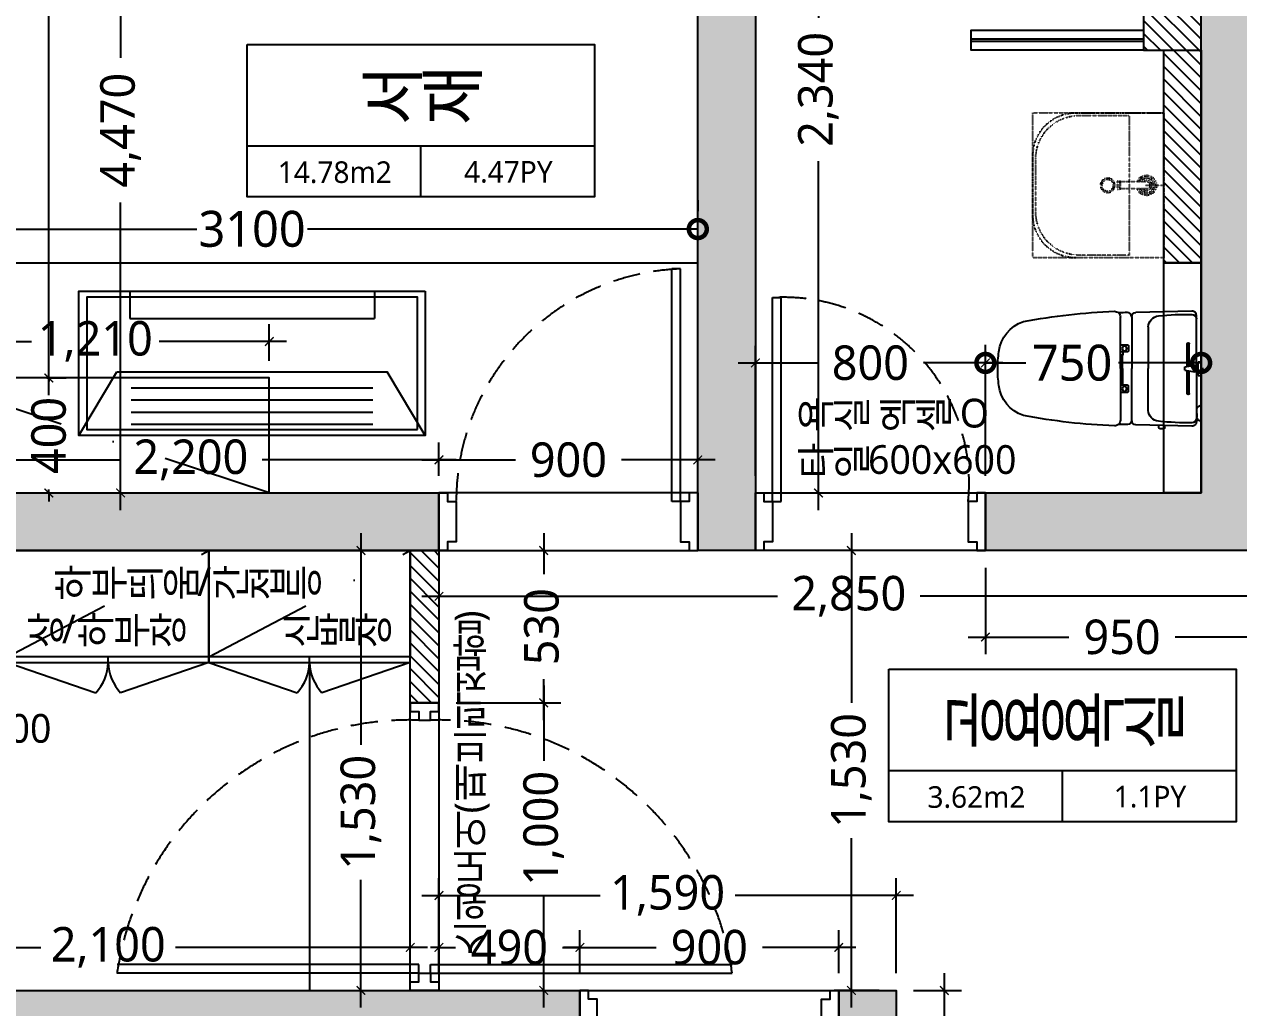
# Model space of a CAD drawing. Header units: millimetres. Extents: x -41292 to 298682, y -22072 to 33155.
# Drawn here: x 281016 to 285239, y 6749 to 10169 of the extents above; entities that cross this region are included whole.
import ezdxf
from ezdxf.enums import TextEntityAlignment as Align

# ---------------------------------------------------------------- set-up
doc = ezdxf.new("R2010")
doc.units = ezdxf.units.MM
for name, pattern in [('CONT', [2, 1, 1]), ('DASHDOT', [25.4, 12.7, -6.35, 0, -6.35]), ('DOT', [0.25, 0, -0.25]), ('HIDDEN', [9.525, 6.35, -3.175])]:
    doc.linetypes.add(name, pattern=pattern)
for name, color, linetype in [('0-ELC TEXT', 7, 'Continuous'), ('03-TEXT', 3, 'Continuous'), ('3.기호.계단선', 30, 'Continuous'), ('CO-BATH', 6, 'Continuous'), ('fin', 5, 'Continuous'), ('P-门', 4, 'Continuous'), ('S-DIM', 7, 'Continuous'), ('TEX', 3, 'Continuous'), ('TOILET-1', 6, 'Continuous'), ('문자선', 3, 'Continuous'), ('벽1', 2, 'Continuous'), ('인테리어_가구_제작', 6, 'Continuous'), ('인테리어_기타', 8, 'Continuous'), ('인테리어_창호', 4, 'Continuous'), ('인테리어_치수_내부', 8, 'Continuous'), ('인테리어_해치_벽체', 8, 'Continuous'), ('창호', 4, 'Continuous'), ('평면_가구', 6, 'Continuous')]:
    doc.layers.add(name, color=color, linetype=linetype)
doc.styles.add('HY 울릉도 L', font='@Microsoft JhengHei UI Light.ttf')
doc.styles.add('넥슨고딕', font='@Microsoft JhengHei Light.ttf')
doc.styles.add('코레일둥고', font='@Microsoft JhengHei Light.ttf')
doc.dimstyles.new('50', dxfattribs={"dimscale": 50, "dimtxt": 2.5, "dimasz": 2.5, "dimexe": 1.25, "dimexo": 2, "dimtad": 0, "dimdec": 0, "dimtxsty": '넥슨고딕', "dimblk": 'DOTSMALL', "dimcen": 2.5, "dimclrd": 1, "dimclre": 1, "dimclrt": 2, "dimadec": 0, "dimazin": 0, "dimtfac": 1, "dimtdec": 0, "dimtix": 1, "dimtmove": 0, "dimatfit": 3, "dimldrblk": 'DOTSMALL', "dimfxl": 1.25, "dimarcsym": 0})
doc.dimstyles.new('60', dxfattribs={"dimscale": 60, "dimtxt": 2, "dimasz": 0.5, "dimexe": 1, "dimexo": 1, "dimgap": 1, "dimtad": 0, "dimdec": 0, "dimrnd": 0.05, "dimdsep": 46, "dimlunit": 6, "dimtxsty": 'HY 울릉도 L', "dimblk": 'ARCHTICK', "dimcen": 2.5, "dimdle": 1, "dimclrd": 1, "dimclre": 1, "dimclrt": 2, "dimadec": 0, "dimazin": 0, "dimtfac": 1, "dimtdec": 0, "dimtix": 1, "dimtmove": 2, "dimatfit": 3, "dimldrblk": 'ARCHTICK', "dimfxl": 1, "dimlwd": -1, "dimlwe": -1, "dimarcsym": 0})

# ---------------------------------------------------------------- blocks, each defined once
blk = doc.blocks.new('wkrdms')
at = {"layer": 'TEX', "color": 240, "true_color": 0xed1f24}
blk.add_lwpolyline([(124696.8, 19078.4), (124696.8, 18618.4), (123546.8, 18618.4), (123546.8, 19078.4)], close=True, dxfattribs=at)
at = {"layer": '인테리어_치수_내부'}
for points in [[(124724.3, 18597.4), (124724.3, 19099.4), (123519.3, 19099.4), (123519.3, 18597.4), (124724.3, 18597.4)], [(123519.3, 19099.4), (123651.8, 18878.4)], [(124724.3, 19099.4), (124591.7, 18878.4)], [(123702, 19060.1), (124541.6, 19060.1)], [(123702, 19017.9), (124541.6, 19017.9)], [(123702, 18975.8), (124541.6, 18975.8)], [(123702, 18933.7), (124541.6, 18933.7)], [(123651.8, 18878.4), (124591.7, 18878.4)], [(123696.6, 18597.4), (123696.6, 18692)], [(123696.6, 18692), (124547, 18692)], [(124547, 18597.4), (124547, 18692)]]:
    blk.add_lwpolyline(points, dxfattribs=at)
blk = doc.blocks.new('gasdgasdgsd')
at = {"layer": 'CO-BATH', "color": 8, "linetype": 'DOT'}
for p, q in [((103359.9, 11032.7), (103054.9, 11032.7)), ((103054.9, 11032.7), (103054.9, 10527.7)), ((103349.9, 11022.7), (103174.9, 11022.7)), ((103174.9, 11022.7), (103174.9, 10537.7)), ((103499.9, 10687.7), (103499.9, 10872.7)), ((103509.9, 10677.7), (103509.9, 10882.7)), ((103054.9, 10780.2), (103119.9, 10780.2)), ((103114.9, 10792.7), (103205.4, 10792.7)), ((103205.4, 10793.7), (103210.4, 10793.7)), ((103205.4, 10766.7), (103205.4, 10793.7)), ((103210.4, 10794.7), (103215.4, 10794.7)), ((103210.4, 10765.7), (103210.4, 10794.7)), ((103215.4, 10765.7), (103215.4, 10794.7)), ((103114.9, 10767.7), (103205.4, 10767.7)), ((103205.4, 10766.7), (103210.4, 10766.7)), ((103210.4, 10765.7), (103215.4, 10765.7)), ((103054.9, 10527.7), (103359.9, 10527.7)), ((103174.9, 10537.7), (103349.9, 10537.7))]:
    blk.add_line(p, q, dxfattribs=at)
blk.add_lwpolyline([(103509.9, 10527.7), (103509.9, 11032.7), (103054.9, 11032.7), (103054.9, 10527.7)], close=True, dxfattribs=at)
for radius in [25, 20]:
    blk.add_circle((103249.9, 10780.2), radius, dxfattribs=at)
for centre, radius, start, end in [((103349.9, 10872.7), 150, 0, 90), ((103359.9, 10882.7), 150, 0, 90), ((103114.9, 10780.2), 35, 20.9248, 339.0751), ((103114.9, 10780.2), 30, 24.6243, 335.3757), ((103114.9, 10780.2), 25, 30, 330), ((103114.9, 10780.2), 18, 43.9829, 316.017), ((103114.9, 10780.2), 12.5, 90, 270), ((103349.9, 10687.7), 150, 270, 0), ((103359.9, 10677.7), 150, 270, 0)]:
    blk.add_arc(centre, radius, start, end, dxfattribs=at)
blk = doc.blocks.new('A$C4B2D31F0')
at = {"layer": 'fin', "color": 8}
for p, q in [((185, 690.9), (20.4, 690.9)), ((37.2, 692.3), (24.7, 692.3)), ((37.2, 692.3), (49.7, 692.3)), ((168.9, 697.3), (168.9, 707.3)), ((168.9, 707.3), (216.9, 707.3)), ((168.9, 697.3), (216.9, 697.3)), ((186, 692.5), (180.6, 697.3)), ((181.6, 685.5), (186, 692.5)), ((187, 651.2), (181.6, 685.5)), ((181.6, 685.5), (204.3, 685.5)), ((186, 692.5), (199.9, 692.5)), ((192.9, 707.3), (192.9, 716)), ((198.9, 651.2), (204.3, 685.5)), ((199.9, 692.5), (205.3, 697.3)), ((204.3, 685.5), (199.9, 692.5)), ((200.9, 690.9), (365.5, 690.9)), ((216.9, 697.3), (216.9, 707.3)), ((106.4, 666.3), (184.4, 666.3)), ((106.4, 659.3), (185.5, 659.3)), ((187, 651.2), (198.9, 651.2)), ((200.4, 659.3), (279.4, 659.3)), ((201.4, 666.3), (279.4, 666.3)), ((-16, 576.9), (-16, 564.8)), ((-12, 580.9), (-4.8, 580.9)), ((-12, 560.8), (-4.3, 560.8)), ((47.7, 523.7), (192.9, 523.7)), ((338.2, 523.7), (192.9, 523.7)), ((12.6, 465.9), (192.9, 465.9)), ((373.3, 465.9), (192.9, 465.9)), ((192.9, 426.6), (13.7, 426.6)), ((192.9, 433.7), (146.6, 433.7)), ((192.9, 433.7), (239.3, 433.7)), ((192.9, 426.6), (372.2, 426.6))]:
    blk.add_line(p, q, dxfattribs=at)
for points in [[(20.4, 690.9), (7.9, 690.9, 0.421209), (-7.1, 675.5), (-2.4, 480.5, 0.001659)], [(365.5, 690.9), (378, 690.9, -0.421209), (392.9, 675.5), (388.3, 480.5, -0.001659)], [(12.6, 465.9, 0.371724), (-1.8, 451.2, 0.003515), (-1, 420.3, 0.320541)], [(373.3, 465.9, -0.371724), (387.7, 451.2, -0.003515), (386.9, 420.3, -0.320541)], [(110.4, 426.6), (110.4, 450.8, -0.414214), (114.4, 454.8), (130.9, 454.8, -0.414214), (134.9, 450.8), (134.9, 435.2), (134.9, 426.6)], [(134.9, 435.2), (144.6, 435.2, -0.414214), (146.6, 433.2), (146.6, 426.6)], [(251, 435.2), (241.3, 435.2, 0.414214), (239.3, 433.2), (239.3, 426.6)], [(275.5, 426.6), (275.5, 450.8, 0.414214), (271.5, 454.8), (255, 454.8, 0.414214), (251, 450.8), (251, 435.2), (251, 426.6)]]:
    blk.add_lwpolyline(points, format="xyb", dxfattribs=at)
for centre in [(122.9, 440.9), (262.9, 440.9)]:
    blk.add_circle(centre, 8, dxfattribs=at)
for centre, radius, start, end in [((20.4, 674.9), 16, 90, 179.3116), ((24.7, 707.3), 15, 180, 270), ((49.7, 707.3), 15, 270, 0), ((365.5, 674.9), 16, 0.6884, 90), ((1004.3, 663.1), 1000, 179.3116, 185.9437), ((106.4, 662.8), 3.5, 90, 270), ((279.4, 662.8), 3.5, 270, 90), ((-618.4, 663.1), 1000, 354.0563, 0.6884), ((-12, 576.9), 4, 90, 180), ((-12, 564.8), 4, 180, 270), ((49.4, 563.7), 40, 185.9437, 267.5129), ((336.5, 563.7), 40, 272.4871, 354.0563), ((12.6, 480.9), 15, 181.3651, 270), ((373.3, 480.9), 15, 270, 358.6349), ((13.7, 406.6), 20, 90, 182.3333), ((372.2, 406.6), 20, 357.6667, 90), ((2197.7, 495.6), 2205.9, 182.3333, 190.6081), ((-1811.8, 495.6), 2205.9, 349.3919, 357.6667), ((148.7, 128.9), 125.5, 198.2964, 263.4241), ((237.2, 128.9), 125.5, 276.5759, 341.7036), ((192.9, 405.9), 405.9, 261.6993, 270), ((192.9, 405.9), 405.9, 270, 278.3007)]:
    blk.add_arc(centre, radius, start, end, dxfattribs=at)
blk = doc.blocks.new('asesdxd')
at = {"layer": 'P-门', "linetype": 'HIDDEN', "ltscale": 15}
for centre, radius, start, end in [((78936, 8509.4), 810, 92.1226, 180), ((79263.5, 8574.2), 645.8, 354.2444, 93.3276)]:
    blk.add_arc(centre, radius, start, end, dxfattribs=at)
at = {"layer": '창호'}
for p, q in [((78906, 9319.4), (78876, 9319.4)), ((78876, 8509.4), (78876, 9318.8)), ((78906, 8509.4), (78906, 9319.4)), ((79226, 8509.4), (79226, 9219.4)), ((79226, 9219.4), (79256, 9219.4)), ((79256, 8509.4), (79256, 9218.8)), ((78966, 8539.4), (78066, 8539.4)), ((78066, 8539.4), (78066, 8339.4)), ((78966, 8339.4), (78966, 8539.4)), ((78966, 8539.4), (78966, 8339.4)), ((79166, 8339.4), (79166, 8539.4)), ((79166, 8539.4), (79966, 8539.4)), ((79166, 8539.4), (79166, 8339.4)), ((79966, 8539.4), (79966, 8339.4)), ((78906, 8509.4), (78876, 8509.4)), ((79226, 8509.4), (79256, 8509.4)), ((78066, 8339.4), (78966, 8339.4)), ((79966, 8339.4), (79166, 8339.4)), ((78556, 6809.4), (79456, 6809.4)), ((78556, 6609.4), (78556, 6809.4)), ((79456, 6809.4), (79456, 6609.4)), ((79456, 6609.4), (79456, 6809.4))]:
    blk.add_line(p, q, dxfattribs=at)
for points in [[(78066, 8539.4), (78096, 8539.4), (78096, 8509.4), (78126, 8509.4), (78126, 8369.4), (78096, 8369.4), (78096, 8339.4), (78066, 8339.4), (78066, 8539.4)], [(78966, 8539.4), (78936, 8539.4), (78936, 8509.4), (78906, 8509.4), (78906, 8369.4), (78936, 8369.4), (78936, 8339.4), (78966, 8339.4), (78966, 8539.4)], [(79166, 8539.4), (79196, 8539.4), (79196, 8509.4), (79226, 8509.4), (79226, 8369.4), (79196, 8369.4), (79196, 8339.4), (79166, 8339.4), (79166, 8539.4)], [(79966, 8539.4), (79936, 8539.4), (79936, 8509.4), (79906, 8509.4), (79906, 8369.4), (79936, 8369.4), (79936, 8339.4), (79966, 8339.4), (79966, 8539.4)], [(78556, 6609.4), (78586, 6609.4), (78586, 6639.4), (78616, 6639.4), (78616, 6779.4), (78586, 6779.4), (78586, 6809.4), (78556, 6809.4), (78556, 6609.4)], [(79456, 6609.4), (79426, 6609.4), (79426, 6639.4), (79396, 6639.4), (79396, 6779.4), (79426, 6779.4), (79426, 6809.4), (79456, 6809.4), (79456, 6609.4)]]:
    blk.add_lwpolyline(points, dxfattribs=at)
blk = doc.blocks.new('ediehsx')
at = {"layer": '인테리어_해치_벽체'}
h = blk.add_hatch(dxfattribs=at)
h.set_pattern_fill('ANSI31', color=256, scale=10, angle=450)
h.paths.add_polyline_path([(51456, -7810.6), (52456, -7810.6), (52456, -8020.6), (51456, -8020.6)])
h.paths.add_polyline_path([(54456, -18160.6), (54566.7, -18160.6), (54566.7, -17960.6), (54456, -17960.6)])
h.paths.add_polyline_path([(58986, -10080.6), (58986, -10910.6), (58856, -10910.6), (58856, -10080.6)])
h.paths.add_polyline_path([(58986, -9480.6), (58786, -9480.6), (58786, -10080.6), (58986, -10080.6)])
h.paths.add_polyline_path([(50716, -9920.6), (50716, -10660.6), (50586, -10660.6), (50586, -9920.6)])
h.paths.add_polyline_path([(50716, -9370.6), (50516, -9370.6), (50516, -9920.6), (50716, -9920.6)])
h.paths.add_polyline_path([(51616, -11560.6), (50916, -11560.6), (50916, -11660.6), (51616, -11660.6)])
h.paths.add_polyline_path([(47966, -11660.6), (48066, -11660.6), (48066, -12190.6), (47966, -12190.6)])
at = {"layer": '03-TEXT'}
blk.add_lwpolyline([(47966, -11660.6), (48066, -11660.6), (48066, -12190.6), (47966, -12190.6)], close=True, dxfattribs=at)
at = {"layer": '문자선'}
for points in [[(50716, -9370.6), (50516, -9370.6), (50516, -9920.6), (50716, -9920.6), (50716, -9370.6)], [(50716, -9920.6), (50716, -10660.6), (50586, -10660.6), (50586, -9920.6), (50716, -9920.6)]]:
    blk.add_lwpolyline(points, dxfattribs=at)
blk = doc.blocks.new('_ArchTick')
at = {"color": 0, "linetype": 'ByBlock', "const_width": 0.15}
blk.add_lwpolyline([(-0.5, -0.5), (0.5, 0.5)], dxfattribs=at)
blk = doc.blocks.new('*D506')
at = {"layer": 'Defpoints', "color": 0, "transparency": 16777216}
for p in [(282458.4, 8339.4), (282822.5, 8339.4), (282458.4, 7809.4)]:
    blk.add_point(p, dxfattribs=at)
at = {"layer": 'S-DIM', "color": 1, "transparency": 16777216}
for p, q in [((282822.5, 8399.4), (282822.5, 8256.5)), ((282518.4, 8339.4), (282882.5, 8339.4)), ((282822.5, 7749.4), (282822.5, 7892.3)), ((282518.4, 7809.4), (282882.5, 7809.4))]:
    blk.add_line(p, q, dxfattribs=at)
at = {"layer": 'S-DIM', "color": 1, "transparency": 16777216, "xscale": 30, "yscale": 30, "zscale": 30}
for p, rotation in [((282822.5, 8339.4), 90), ((282822.5, 7809.4), 270)]:
    blk.add_blockref('_ArchTick', p, dxfattribs=dict(at, rotation=rotation))
at = {"layer": 'S-DIM', "color": 2, "transparency": 16777216, "insert": (282815.2, 8074.4), "char_height": 120, "attachment_point": 5, "rotation": 90, "style": 'HY 울릉도 L'}
blk.add_mtext('530', dxfattribs=at)
blk = doc.blocks.new('*D485')
at = {"layer": 'Defpoints', "color": 0, "transparency": 16777216}
for p in [(282458.4, 7809.4), (282458.4, 6809.4), (282822.5, 6809.4)]:
    blk.add_point(p, dxfattribs=at)
at = {"layer": 'S-DIM', "color": 1, "transparency": 16777216}
for p, q in [((282822.5, 7869.4), (282822.5, 7608.1)), ((282518.4, 7809.4), (282882.5, 7809.4)), ((282822.5, 6749.4), (282822.5, 7138.1)), ((282518.4, 6809.4), (282882.5, 6809.4))]:
    blk.add_line(p, q, dxfattribs=at)
at = {"layer": 'S-DIM', "color": 1, "transparency": 16777216, "xscale": 30, "yscale": 30, "zscale": 30}
for p, rotation in [((282822.5, 7809.4), 90), ((282822.5, 6809.4), 270)]:
    blk.add_blockref('_ArchTick', p, dxfattribs=dict(at, rotation=rotation))
at = {"layer": 'S-DIM', "color": 2, "transparency": 16777216, "insert": (282822.5, 7373.1), "char_height": 120, "attachment_point": 5, "rotation": 90, "style": 'HY 울릉도 L'}
blk.add_mtext('1,000', dxfattribs=at)
blk = doc.blocks.new('*D468')
at = {"layer": 'Defpoints', "color": 0, "transparency": 16777216}
for p in [(283892.4, 8339.4), (284048.4, 8339.4), (284048.4, 6809.4)]:
    blk.add_point(p, dxfattribs=at)
at = {"layer": 'S-DIM', "color": 1, "transparency": 16777216}
for p, q in [((283892.4, 8399.4), (283892.4, 7809.4)), ((283988.4, 8339.4), (283832.4, 8339.4)), ((283892.4, 6749.4), (283892.4, 7339.4)), ((283988.4, 6809.4), (283832.4, 6809.4))]:
    blk.add_line(p, q, dxfattribs=at)
at = {"layer": 'S-DIM', "color": 1, "transparency": 16777216, "xscale": 30, "yscale": 30, "zscale": 30}
for p, rotation in [((283892.4, 8339.4), 90), ((283892.4, 6809.4), 270)]:
    blk.add_blockref('_ArchTick', p, dxfattribs=dict(at, rotation=rotation))
at = {"layer": 'S-DIM', "color": 2, "transparency": 16777216, "insert": (283892.4, 7574.4), "char_height": 120, "attachment_point": 5, "rotation": 90, "style": 'HY 울릉도 L'}
blk.add_mtext('1,530', dxfattribs=at)
blk = doc.blocks.new('*D501')
at = {"layer": 'Defpoints', "color": 0, "transparency": 16777216}
for p in [(284358.4, 8991.7), (283558.4, 8539.4), (284358.4, 8539.4)]:
    blk.add_point(p, dxfattribs=at)
at = {"layer": 'S-DIM', "color": 1, "transparency": 16777216}
for p, q in [((283558.4, 8599.4), (283558.4, 9051.7)), ((284358.4, 8599.4), (284358.4, 9051.7)), ((283498.4, 8991.7), (283774, 8991.7)), ((284418.4, 8991.7), (284142.8, 8991.7))]:
    blk.add_line(p, q, dxfattribs=at)
at = {"layer": 'S-DIM', "color": 1, "transparency": 16777216, "xscale": 30, "yscale": 30, "zscale": 30, "rotation": 180}
blk.add_blockref('_ArchTick', (283558.4, 8991.7), dxfattribs=at)
at = {"layer": 'S-DIM', "color": 1, "transparency": 16777216, "xscale": 30, "yscale": 30, "zscale": 30}
blk.add_blockref('_ArchTick', (284358.4, 8991.7), dxfattribs=at)
at = {"layer": 'S-DIM', "color": 2, "transparency": 16777216, "insert": (283958.4, 8991.7), "char_height": 120, "attachment_point": 5, "style": 'HY 울릉도 L'}
blk.add_mtext('800', dxfattribs=at)
blk = doc.blocks.new('_DotSmall')
at = {"color": 0, "linetype": 'ByBlock', "const_width": 0.5}
blk.add_lwpolyline([(-0.0625, 0, 1), (0.0625, 0, 1)], format="xyb", close=True, dxfattribs=at)
blk = doc.blocks.new('*D502')
at = {"layer": 'Defpoints', "color": 0, "transparency": 16777216}
for p in [(285108.4, 8991.7), (284358.4, 8539.4), (285108.4, 8539.4)]:
    blk.add_point(p, dxfattribs=at)
at = {"layer": 'S-DIM', "color": 1, "lineweight": -2, "transparency": 16777216}
for p, q in [((284358.4, 8639.4), (284358.4, 9054.2)), ((285108.4, 8639.4), (285108.4, 9054.2)), ((284358.4, 8991.7), (284499, 8991.7)), ((285108.4, 8991.7), (284820.7, 8991.7))]:
    blk.add_line(p, q, dxfattribs=at)
at = {"layer": 'S-DIM', "color": 1, "lineweight": -2, "transparency": 16777216, "xscale": 125, "yscale": 125, "zscale": 125, "rotation": 180}
blk.add_blockref('_DotSmall', (284358.4, 8991.7), dxfattribs=at)
at = {"layer": 'S-DIM', "color": 1, "lineweight": -2, "transparency": 16777216, "xscale": 125, "yscale": 125, "zscale": 125}
blk.add_blockref('_DotSmall', (285108.4, 8991.7), dxfattribs=at)
at = {"layer": 'S-DIM', "color": 2, "transparency": 16777216, "insert": (284659.9, 8991.7), "char_height": 125, "attachment_point": 5, "style": '넥슨고딕'}
blk.add_mtext('750', dxfattribs=at)
blk = doc.blocks.new('*D503')
at = {"layer": 'Defpoints', "color": 0, "transparency": 16777216}
for p in [(283558.4, 10879.4), (283777.8, 10879.4), (283558.4, 8539.4)]:
    blk.add_point(p, dxfattribs=at)
at = {"layer": 'S-DIM', "color": 1, "transparency": 16777216}
for p, q in [((283777.8, 10939.4), (283777.8, 10192.5)), ((283618.4, 10879.4), (283837.8, 10879.4)), ((283777.8, 8479.4), (283777.8, 9693.8)), ((283618.4, 8539.4), (283837.8, 8539.4))]:
    blk.add_line(p, q, dxfattribs=at)
at = {"layer": 'S-DIM', "color": 1, "transparency": 16777216, "xscale": 30, "yscale": 30, "zscale": 30}
for p, rotation in [((283777.8, 10879.4), 90), ((283777.8, 8539.4), 270)]:
    blk.add_blockref('_ArchTick', p, dxfattribs=dict(at, rotation=rotation))
at = {"layer": 'S-DIM', "color": 2, "transparency": 16777216, "insert": (283777.8, 9943.1), "char_height": 120, "attachment_point": 5, "rotation": 90, "style": 'HY 울릉도 L'}
blk.add_mtext('2,340', dxfattribs=at)
blk = doc.blocks.new('*D474')
at = {"layer": 'Defpoints', "color": 0, "transparency": 16777216}
for p in [(282187, 8339.4), (282187, 6809.4), (282187, 6809.4)]:
    blk.add_point(p, dxfattribs=at)
at = {"layer": 'S-DIM', "color": 1, "transparency": 16777216}
for p, q in [((282187, 8399.4), (282187, 7663.9)), ((282187, 6749.4), (282187, 7193.9))]:
    blk.add_line(p, q, dxfattribs=at)
at = {"layer": 'S-DIM', "color": 1, "transparency": 16777216, "xscale": 30, "yscale": 30, "zscale": 30}
for p, rotation in [((282187, 8339.4), 90), ((282187, 6809.4), 270)]:
    blk.add_blockref('_ArchTick', p, dxfattribs=dict(at, rotation=rotation))
at = {"layer": 'S-DIM', "color": 2, "transparency": 16777216, "insert": (282187, 7428.9), "char_height": 120, "attachment_point": 5, "rotation": 90, "style": 'HY 울릉도 L'}
blk.add_mtext('1,530', dxfattribs=at)
blk = doc.blocks.new('ahewusgdfe')
at = {"layer": '인테리어_해치_벽체'}
h = blk.add_hatch(color=256, dxfattribs=at)
h.dxf.hatch_style = 1
h.paths.add_polyline_path([(308658.4, 13709.4), (308658.4, 13509.4), (308758.4, 13509.4), (308758.4, 8289.4), (308958.4, 8289.4), (308958.4, 10899.4), (309033.4, 10899.4), (309033.4, 12289.4), (308958.4, 12289.4), (308958.4, 13709.4)])
h.paths.add_polyline_path([(306848.4, 12189.4), (307858.4, 12189.4), (307858.4, 11979.4), (306848.4, 11979.4)])
h.paths.add_polyline_path([(311628.4, 6889.4), (311068.4, 6889.4), (311068.4, 8189.4), (311958.4, 8189.4), (311958.4, 8289.4), (311858.4, 8289.4), (311858.4, 10769.4), (313378.4, 10769.4), (313378.4, 8289.4), (312758.4, 8289.4), (312758.4, 8189.4), (313378.4, 8189.4), (313378.4, 6789.4), (313238.4, 6789.4), (313238.4, 3139.4), (312358.4, 3139.4), (312358.4, 2939.4), (313238.4, 2939.4), (313238.4, 1839.4), (312358.4, 1839.4), (312358.4, 1639.4), (313538.4, 1639.4), (313538.4, 11019.4), (312438.4, 11019.4), (312438.4, 12289.4), (311573.4, 12289.4), (311573.4, 12089.4), (312238.4, 12089.4), (312238.4, 11334.4), (312028.4, 11334.4), (312028.4, 11119.4), (311658.4, 11119.4), (311658.4, 8489.4), (309858.4, 8489.4), (309858.4, 8289.4), (310778.4, 8289.4), (310778.4, 6889.4), (309948.4, 6889.4), (309948.4, 6689.4), (311628.4, 6689.4)])
h.paths.add_polyline_path([(308848.4, 2939.4), (309358.4, 2939.4), (309358.4, 3139.4), (309048.4, 3139.4), (309048.4, 6889.4), (308848.4, 6889.4)])
h.paths.add_polyline_path([(308848.4, 1839.4), (308958.4, 1839.4), (308958.4, 1349.4), (308848.4, 1349.4)])
h.paths.add_polyline_path([(303848.4, 6809.4), (304048.4, 6809.4), (304048.4, 1349.4), (303848.4, 1349.4)])
h.paths.add_polyline_path([(302948.4, 6809.4), (302948.4, 6609.4), (300258.4, 6609.4), (300258.4, 1719.4), (300958.4, 1719.4), (300958.4, 1519.4), (300058.4, 1519.4), (300058.4, 6809.4)])
h.paths.add_polyline_path([(304008.4, 11839.4), (305108.4, 11839.4), (305108.4, 11079.4), (304008.4, 11079.4)], flags=16)
h.paths.add_polyline_path([(303258.4, 13209.4), (303888.4, 13209.4), (303888.4, 13709.4), (305198.4, 13709.4), (305198.4, 13509.4), (304008.4, 13509.4), (304008.4, 12049.4), (305158.4, 12049.4), (305158.4, 12189.4), (305848.4, 12189.4), (305848.4, 11979.4), (305308.4, 11979.4), (305308.4, 8339.4), (304358.4, 8339.4), (304358.4, 8539.4), (305108.4, 8539.4), (305108.4, 10879.4), (303558.4, 10879.4), (303558.4, 8339.4), (303358.4, 8339.4), (303358.4, 11019.4), (303908.4, 11019.4), (303908.4, 11839.4), (303358.4, 11839.4), (303358.4, 12049.4), (303688.4, 12049.4), (303688.4, 12269.4), (303908.4, 12269.4), (303908.4, 13009.4), (303258.4, 13009.4)])
h.paths.add_polyline_path([(300058.4, 13209.4), (300258.4, 13209.4), (300258.4, 8539.4), (302458.4, 8539.4), (302458.4, 8339.4), (300258.4, 8339.4), (300258.4, 7949.4), (300058.4, 7949.4)])
at = {"layer": '벽1'}
for points in [[(305308.4, 8339.4), (304358.4, 8339.4), (304358.4, 8539.4), (305108.4, 8539.4), (305108.4, 10879.4), (303558.4, 10879.4), (303558.4, 8339.4), (303358.4, 8339.4), (303358.4, 11019.4), (303908.4, 11019.4), (303908.4, 11839.4), (303358.4, 11839.4), (303358.4, 12049.4), (303688.4, 12049.4), (303688.4, 12269.4), (303908.4, 12269.4), (303908.4, 13009.4), (303258.4, 13009.4), (303258.4, 13209.4)], [(300058.4, 13209.4), (300258.4, 13209.4), (300258.4, 8539.4), (302458.4, 8539.4), (302458.4, 8339.4), (300258.4, 8339.4), (300258.4, 7949.4), (300058.4, 7949.4), (300058.4, 13209.4)], [(302948.4, 6809.4), (302948.4, 6609.4), (300258.4, 6609.4), (300258.4, 1719.4), (300958.4, 1719.4), (300958.4, 1519.4), (300058.4, 1519.4), (300058.4, 6809.4), (302948.4, 6809.4)], [(303848.4, 6809.4), (304048.4, 6809.4), (304048.4, 1349.4), (303848.4, 1349.4), (303848.4, 6809.4)]]:
    blk.add_lwpolyline(points, dxfattribs=at)
blk = doc.blocks.new('*D578')
at = {"layer": 'Defpoints', "color": 0, "transparency": 16777216}
for p in [(289033.4, 12089.4), (289033.4, 8489.4), (289178, 8489.4), (275457.6, -11030.8), (275633.2, -11030.8), (275457.6, -11465.3)]:
    blk.add_point(p, dxfattribs=at)
at = {"layer": 'S-DIM', "color": 1, "transparency": 16777216}
for p, q in [((289178, 12149.4), (289178, 10001.5)), ((289093.4, 12089.4), (289238, 12089.4)), ((289178, 8429.4), (289178, 9507.2)), ((289093.4, 8489.4), (289238, 8489.4))]:
    blk.add_line(p, q, dxfattribs=at)
at = {"layer": 'S-DIM', "color": 1, "lineweight": -2, "transparency": 16777216}
for p, q in [((275557.6, -11030.8), (275695.7, -11030.8)), ((275633.2, -11030.8), (275633.2, -11085.8)), ((275633.2, -11465.3), (275633.2, -11410.2)), ((275557.6, -11465.3), (275695.7, -11465.3))]:
    blk.add_line(p, q, dxfattribs=at)
at = {"layer": 'S-DIM', "color": 1, "transparency": 16777216, "xscale": 30, "yscale": 30, "zscale": 30}
for p, rotation in [((289178, 12089.4), 90), ((289178, 8489.4), 270)]:
    blk.add_blockref('_ArchTick', p, dxfattribs=dict(at, rotation=rotation))
at = {"layer": 'S-DIM', "color": 1, "lineweight": -2, "transparency": 16777216, "xscale": 125, "yscale": 125, "zscale": 125}
for p, rotation in [((275633.2, -11030.8), 90), ((275633.2, -11465.3), 270)]:
    blk.add_blockref('_DotSmall', p, dxfattribs=dict(at, rotation=rotation))
at = {"layer": 'S-DIM', "color": 2, "transparency": 16777216, "attachment_point": 5, "rotation": 90}
for s, insert, char_height, style in [('3,600', (289178, 9754.4), 120, 'HY 울릉도 L'), ('435', (275633.2, -11248), 125, '넥슨고딕')]:
    blk.add_mtext(s, dxfattribs=dict(at, insert=insert, char_height=char_height, style=style))
blk = doc.blocks.new('*D558')
at = {"layer": 'Defpoints', "color": 0, "transparency": 16777216}
for p in [(281035.1, 12559.4), (281035.1, 8939.4), (281101.6, 8939.4)]:
    blk.add_point(p, dxfattribs=at)
at = {"layer": 'S-DIM', "color": 1, "transparency": 16777216}
for p, q in [((281101.6, 12619.4), (281101.6, 10996.6)), ((281095.1, 12559.4), (281161.6, 12559.4)), ((281101.6, 8879.4), (281101.6, 10502.2)), ((281095.1, 8939.4), (281161.6, 8939.4))]:
    blk.add_line(p, q, dxfattribs=at)
at = {"layer": 'S-DIM', "color": 1, "transparency": 16777216, "xscale": 30, "yscale": 30, "zscale": 30}
for p, rotation in [((281101.6, 12559.4), 90), ((281101.6, 8939.4), 270)]:
    blk.add_blockref('_ArchTick', p, dxfattribs=dict(at, rotation=rotation))
at = {"layer": 'S-DIM', "color": 2, "transparency": 16777216, "insert": (281101.6, 10749.4), "char_height": 120, "attachment_point": 5, "rotation": 90, "style": 'HY 울릉도 L'}
blk.add_mtext('3,620', dxfattribs=at)
blk = doc.blocks.new('*D562')
at = {"layer": 'Defpoints', "color": 0, "transparency": 16777216}
for p in [(280658.4, 9066.4), (280658.4, 8939.4), (281868.4, 8939.4)]:
    blk.add_point(p, dxfattribs=at)
at = {"layer": 'S-DIM', "color": 1, "transparency": 16777216}
for p, q in [((280658.4, 8999.4), (280658.4, 9126.4)), ((281868.4, 8999.4), (281868.4, 9126.4)), ((280598.4, 9066.4), (281041.9, 9066.4)), ((281928.4, 9066.4), (281484.9, 9066.4))]:
    blk.add_line(p, q, dxfattribs=at)
at = {"layer": 'S-DIM', "color": 1, "transparency": 16777216, "xscale": 30, "yscale": 30, "zscale": 30, "rotation": 180}
blk.add_blockref('_ArchTick', (280658.4, 9066.4), dxfattribs=at)
at = {"layer": 'S-DIM', "color": 1, "transparency": 16777216, "xscale": 30, "yscale": 30, "zscale": 30}
blk.add_blockref('_ArchTick', (281868.4, 9066.4), dxfattribs=at)
at = {"layer": 'S-DIM', "color": 2, "transparency": 16777216, "insert": (281263.4, 9066.4), "char_height": 120, "attachment_point": 5, "style": 'HY 울릉도 L'}
blk.add_mtext('1,210', dxfattribs=at)
blk = doc.blocks.new('*D563')
at = {"layer": 'Defpoints', "color": 0, "transparency": 16777216}
for p in [(280258.4, 8654.6), (280258.4, 8539.4), (282458.4, 8539.4)]:
    blk.add_point(p, dxfattribs=at)
at = {"layer": 'S-DIM', "color": 1, "transparency": 16777216}
for p, q in [((280258.4, 8599.4), (280258.4, 8714.6)), ((282458.4, 8599.4), (282458.4, 8714.6)), ((280198.4, 8654.6), (281347.6, 8654.6)), ((282518.4, 8654.6), (281843.5, 8654.6))]:
    blk.add_line(p, q, dxfattribs=at)
at = {"layer": 'S-DIM', "color": 1, "transparency": 16777216, "xscale": 30, "yscale": 30, "zscale": 30, "rotation": 180}
blk.add_blockref('_ArchTick', (280258.4, 8654.6), dxfattribs=at)
at = {"layer": 'S-DIM', "color": 1, "transparency": 16777216, "xscale": 30, "yscale": 30, "zscale": 30}
blk.add_blockref('_ArchTick', (282458.4, 8654.6), dxfattribs=at)
at = {"layer": 'S-DIM', "color": 2, "transparency": 16777216, "insert": (281595.6, 8654.6), "char_height": 120, "attachment_point": 5, "style": 'HY 울릉도 L'}
blk.add_mtext('2,200', dxfattribs=at)
blk = doc.blocks.new('*D564')
at = {"layer": 'Defpoints', "color": 0, "transparency": 16777216}
for p in [(283358.4, 8654.6), (282458.4, 8539.4), (283358.4, 8539.4)]:
    blk.add_point(p, dxfattribs=at)
at = {"layer": 'S-DIM', "color": 1, "transparency": 16777216}
for p, q in [((282458.4, 8599.4), (282458.4, 8714.6)), ((283358.4, 8599.4), (283358.4, 8714.6)), ((282398.4, 8654.6), (282723.9, 8654.6)), ((283418.4, 8654.6), (283092.9, 8654.6))]:
    blk.add_line(p, q, dxfattribs=at)
at = {"layer": 'S-DIM', "color": 1, "transparency": 16777216, "xscale": 30, "yscale": 30, "zscale": 30, "rotation": 180}
blk.add_blockref('_ArchTick', (282458.4, 8654.6), dxfattribs=at)
at = {"layer": 'S-DIM', "color": 1, "transparency": 16777216, "xscale": 30, "yscale": 30, "zscale": 30}
blk.add_blockref('_ArchTick', (283358.4, 8654.6), dxfattribs=at)
at = {"layer": 'S-DIM', "color": 2, "transparency": 16777216, "insert": (282908.4, 8654.6), "char_height": 120, "attachment_point": 5, "style": 'HY 울릉도 L'}
blk.add_mtext('900', dxfattribs=at)
blk = doc.blocks.new('*D565')
at = {"layer": 'Defpoints', "color": 0, "transparency": 16777216}
for p in [(281338, 13009.4), (281351.4, 13009.4), (281338, 8539.4)]:
    blk.add_point(p, dxfattribs=at)
at = {"layer": 'S-DIM', "color": 1, "transparency": 16777216}
for p, q in [((281351.4, 13069.4), (281351.4, 10052.3)), ((281398, 13009.4), (281411.4, 13009.4)), ((281351.4, 8479.4), (281351.4, 9549.8)), ((281398, 8539.4), (281411.4, 8539.4))]:
    blk.add_line(p, q, dxfattribs=at)
at = {"layer": 'S-DIM', "color": 1, "transparency": 16777216, "xscale": 30, "yscale": 30, "zscale": 30}
for p, rotation in [((281351.4, 13009.4), 90), ((281351.4, 8539.4), 270)]:
    blk.add_blockref('_ArchTick', p, dxfattribs=dict(at, rotation=rotation))
at = {"layer": 'S-DIM', "color": 2, "transparency": 16777216, "insert": (281351.4, 9801), "char_height": 120, "attachment_point": 5, "rotation": 90, "style": 'HY 울릉도 L'}
blk.add_mtext('4,470', dxfattribs=at)
blk = doc.blocks.new('*D568')
at = {"layer": 'Defpoints', "color": 0, "transparency": 16777216}
for p in [(281101.6, 8939.4), (281101.6, 8539.4), (281101.6, 8539.4)]:
    blk.add_point(p, dxfattribs=at)
at = {"layer": 'S-DIM', "color": 1, "transparency": 16777216}
for p, q in [((281101.6, 8939.4), (281101.6, 8969.4)), ((281101.6, 8939.4), (281101.6, 8927.5)), ((281161.6, 8939.4), (281161.6, 8939.4)), ((281101.6, 8539.4), (281101.6, 8551.3)), ((281101.6, 8539.4), (281101.6, 8509.4)), ((281161.6, 8539.4), (281161.6, 8539.4))]:
    blk.add_line(p, q, dxfattribs=at)
at = {"layer": 'S-DIM', "color": 1, "transparency": 16777216, "xscale": 30, "yscale": 30, "zscale": 30}
for p, rotation in [((281101.6, 8939.4), 270), ((281101.6, 8539.4), 90)]:
    blk.add_blockref('_ArchTick', p, dxfattribs=dict(at, rotation=rotation))
at = {"layer": 'S-DIM', "color": 2, "transparency": 16777216, "insert": (281101.6, 8739.4), "char_height": 120, "attachment_point": 5, "rotation": 90, "style": 'HY 울릉도 L'}
blk.add_mtext('400', dxfattribs=at)
blk = doc.blocks.new('*D569')
at = {"layer": 'Defpoints', "color": 0, "transparency": 16777216}
for p in [(280258.4, 9457.3), (283358.4, 9457.3), (283358.4, 9457.3)]:
    blk.add_point(p, dxfattribs=at)
at = {"layer": 'S-DIM', "color": 1, "lineweight": -2, "transparency": 16777216}
for p, q in [((280258.4, 9557.3), (280258.4, 9519.8)), ((283358.4, 9557.3), (283358.4, 9519.8)), ((280258.4, 9457.3), (281616, 9457.3)), ((283358.4, 9457.3), (282000.7, 9457.3))]:
    blk.add_line(p, q, dxfattribs=at)
at = {"layer": 'S-DIM', "color": 1, "lineweight": -2, "transparency": 16777216, "xscale": 125, "yscale": 125, "zscale": 125, "rotation": 180}
blk.add_blockref('_DotSmall', (280258.4, 9457.3), dxfattribs=at)
at = {"layer": 'S-DIM', "color": 1, "lineweight": -2, "transparency": 16777216, "xscale": 125, "yscale": 125, "zscale": 125}
blk.add_blockref('_DotSmall', (283358.4, 9457.3), dxfattribs=at)
at = {"layer": 'S-DIM', "color": 2, "transparency": 16777216, "insert": (281808.4, 9457.3), "char_height": 125, "attachment_point": 5, "style": '넥슨고딕'}
blk.add_mtext('3100', dxfattribs=at)
blk = doc.blocks.new('*D606')
at = {"layer": 'Defpoints', "color": 0, "transparency": 16777216}
for p in [(284048.4, 6809.4), (284048.4, 1549.4), (284215.5, 1549.4)]:
    blk.add_point(p, dxfattribs=at)
at = {"layer": 'S-DIM', "color": 1, "transparency": 16777216}
for p, q in [((284215.5, 6869.4), (284215.5, 4424.7)), ((284108.4, 6809.4), (284275.5, 6809.4)), ((284215.5, 1489.4), (284215.5, 3934.1)), ((284108.4, 1549.4), (284275.5, 1549.4))]:
    blk.add_line(p, q, dxfattribs=at)
at = {"layer": 'S-DIM', "color": 1, "transparency": 16777216, "xscale": 30, "yscale": 30, "zscale": 30}
for p, rotation in [((284215.5, 6809.4), 90), ((284215.5, 1549.4), 270)]:
    blk.add_blockref('_ArchTick', p, dxfattribs=dict(at, rotation=rotation))
at = {"layer": 'S-DIM', "color": 2, "transparency": 16777216, "insert": (284215.5, 4179.4), "char_height": 120, "attachment_point": 5, "rotation": 90, "style": 'HY 울릉도 L'}
blk.add_mtext('5,260', dxfattribs=at)
blk = doc.blocks.new('*D615')
at = {"layer": 'Defpoints', "color": 0, "transparency": 16777216}
for p in [(282948.4, 6959.1), (282948.4, 6809.4), (283848.4, 6809.4)]:
    blk.add_point(p, dxfattribs=at)
at = {"layer": 'S-DIM', "color": 1, "transparency": 16777216}
for p, q in [((282948.4, 6869.4), (282948.4, 7019.1)), ((283848.4, 6869.4), (283848.4, 7019.1)), ((282888.4, 6959.1), (283213.9, 6959.1)), ((283908.4, 6959.1), (283582.9, 6959.1))]:
    blk.add_line(p, q, dxfattribs=at)
at = {"layer": 'S-DIM', "color": 1, "transparency": 16777216, "xscale": 30, "yscale": 30, "zscale": 30, "rotation": 180}
blk.add_blockref('_ArchTick', (282948.4, 6959.1), dxfattribs=at)
at = {"layer": 'S-DIM', "color": 1, "transparency": 16777216, "xscale": 30, "yscale": 30, "zscale": 30}
blk.add_blockref('_ArchTick', (283848.4, 6959.1), dxfattribs=at)
at = {"layer": 'S-DIM', "color": 2, "transparency": 16777216, "insert": (283398.4, 6959.1), "char_height": 120, "attachment_point": 5, "style": 'HY 울릉도 L'}
blk.add_mtext('900', dxfattribs=at)
blk = doc.blocks.new('*D616')
at = {"layer": 'Defpoints', "color": 0, "transparency": 16777216}
for p in [(282458.4, 6959.1), (282458.4, 6809.4), (282948.4, 6809.4)]:
    blk.add_point(p, dxfattribs=at)
at = {"layer": 'S-DIM', "color": 1, "transparency": 16777216}
for p, q in [((282458.4, 6869.4), (282458.4, 7019.1)), ((282948.4, 6869.4), (282948.4, 7019.1)), ((282458.4, 6959.1), (282428.4, 6959.1)), ((282458.4, 6959.1), (282515.3, 6959.1)), ((282948.4, 6959.1), (282891.5, 6959.1)), ((282948.4, 6959.1), (282978.4, 6959.1))]:
    blk.add_line(p, q, dxfattribs=at)
at = {"layer": 'S-DIM', "color": 1, "transparency": 16777216, "xscale": 30, "yscale": 30, "zscale": 30}
blk.add_blockref('_ArchTick', (282458.4, 6959.1), dxfattribs=at)
at = {"layer": 'S-DIM', "color": 1, "transparency": 16777216, "xscale": 30, "yscale": 30, "zscale": 30, "rotation": 180}
blk.add_blockref('_ArchTick', (282948.4, 6959.1), dxfattribs=at)
at = {"layer": 'S-DIM', "color": 2, "transparency": 16777216, "insert": (282703.4, 6959.1), "char_height": 120, "attachment_point": 5, "style": 'HY 울릉도 L'}
blk.add_mtext('490', dxfattribs=at)
blk = doc.blocks.new('*D617')
at = {"layer": 'Defpoints', "color": 0, "transparency": 16777216}
for p in [(280258.4, 6959.1), (280258.4, 6809.4), (282358.4, 6809.4)]:
    blk.add_point(p, dxfattribs=at)
at = {"layer": 'S-DIM', "color": 1, "transparency": 16777216}
for p, q in [((280258.4, 6869.4), (280258.4, 7019.1)), ((282358.4, 6869.4), (282358.4, 7019.1)), ((280198.4, 6959.1), (281074, 6959.1)), ((282418.4, 6959.1), (281542.8, 6959.1))]:
    blk.add_line(p, q, dxfattribs=at)
at = {"layer": 'S-DIM', "color": 1, "transparency": 16777216, "xscale": 30, "yscale": 30, "zscale": 30, "rotation": 180}
blk.add_blockref('_ArchTick', (280258.4, 6959.1), dxfattribs=at)
at = {"layer": 'S-DIM', "color": 1, "transparency": 16777216, "xscale": 30, "yscale": 30, "zscale": 30}
blk.add_blockref('_ArchTick', (282358.4, 6959.1), dxfattribs=at)
at = {"layer": 'S-DIM', "color": 2, "transparency": 16777216, "insert": (281308.4, 6959.1), "char_height": 120, "attachment_point": 5, "style": 'HY 울릉도 L'}
blk.add_mtext('2,100', dxfattribs=at)
blk = doc.blocks.new('*D618')
at = {"layer": 'Defpoints', "color": 0, "transparency": 16777216}
for p in [(284358.4, 8339.4), (285308.4, 8339.4), (285308.4, 8038.3)]:
    blk.add_point(p, dxfattribs=at)
at = {"layer": 'S-DIM', "color": 1, "transparency": 16777216}
for p, q in [((284358.4, 8279.4), (284358.4, 7978.3)), ((285308.4, 8279.4), (285308.4, 7978.3)), ((284298.4, 8038.3), (284648.9, 8038.3)), ((285368.4, 8038.3), (285017.9, 8038.3))]:
    blk.add_line(p, q, dxfattribs=at)
at = {"layer": 'S-DIM', "color": 1, "transparency": 16777216, "xscale": 30, "yscale": 30, "zscale": 30, "rotation": 180}
blk.add_blockref('_ArchTick', (284358.4, 8038.3), dxfattribs=at)
at = {"layer": 'S-DIM', "color": 1, "transparency": 16777216, "xscale": 30, "yscale": 30, "zscale": 30}
blk.add_blockref('_ArchTick', (285308.4, 8038.3), dxfattribs=at)
at = {"layer": 'S-DIM', "color": 2, "transparency": 16777216, "insert": (284833.4, 8038.3), "char_height": 120, "attachment_point": 5, "style": 'HY 울릉도 L'}
blk.add_mtext('950', dxfattribs=at)
blk = doc.blocks.new('*D619')
at = {"layer": 'Defpoints', "color": 0, "transparency": 16777216}
for p in [(282458.4, 8339.4), (285308.4, 8339.4), (282458.4, 8180.1)]:
    blk.add_point(p, dxfattribs=at)
at = {"layer": 'S-DIM', "color": 1, "transparency": 16777216}
for p, q in [((282458.4, 8279.4), (282458.4, 8120.1)), ((285308.4, 8279.4), (285308.4, 8120.1)), ((282398.4, 8180.1), (283635.4, 8180.1)), ((285368.4, 8180.1), (284131.3, 8180.1))]:
    blk.add_line(p, q, dxfattribs=at)
at = {"layer": 'S-DIM', "color": 1, "transparency": 16777216, "xscale": 30, "yscale": 30, "zscale": 30, "rotation": 180}
blk.add_blockref('_ArchTick', (282458.4, 8180.1), dxfattribs=at)
at = {"layer": 'S-DIM', "color": 1, "transparency": 16777216, "xscale": 30, "yscale": 30, "zscale": 30}
blk.add_blockref('_ArchTick', (285308.4, 8180.1), dxfattribs=at)
at = {"layer": 'S-DIM', "color": 2, "transparency": 16777216, "insert": (283883.4, 8180.1), "char_height": 120, "attachment_point": 5, "style": 'HY 울릉도 L'}
blk.add_mtext('2,850', dxfattribs=at)
blk = doc.blocks.new('*D620')
at = {"layer": 'Defpoints', "color": 0, "transparency": 16777216}
for p in [(282458.4, 7139.7), (282458.4, 6809.4), (284048.4, 6809.4)]:
    blk.add_point(p, dxfattribs=at)
at = {"layer": 'S-DIM', "color": 1, "transparency": 16777216}
for p, q in [((282458.4, 6869.4), (282458.4, 7199.7)), ((284048.4, 6869.4), (284048.4, 7199.7)), ((282398.4, 7139.7), (283018.4, 7139.7)), ((284108.4, 7139.7), (283488.4, 7139.7))]:
    blk.add_line(p, q, dxfattribs=at)
at = {"layer": 'S-DIM', "color": 1, "transparency": 16777216, "xscale": 30, "yscale": 30, "zscale": 30, "rotation": 180}
blk.add_blockref('_ArchTick', (282458.4, 7139.7), dxfattribs=at)
at = {"layer": 'S-DIM', "color": 1, "transparency": 16777216, "xscale": 30, "yscale": 30, "zscale": 30}
blk.add_blockref('_ArchTick', (284048.4, 7139.7), dxfattribs=at)
at = {"layer": 'S-DIM', "color": 2, "transparency": 16777216, "insert": (283253.4, 7139.7), "char_height": 120, "attachment_point": 5, "style": 'HY 울릉도 L'}
blk.add_mtext('1,590', dxfattribs=at)

msp = doc.modelspace()

# ---------------------------------------------------------------- linework, layer by layer
at = {"layer": 'P-门', "linetype": 'HIDDEN', "ltscale": 15}
for centre, start, end in [((282356.77, 6721.34), 88.23856, 171.72373), ((282460, 6721.34), 8.27627, 91.76144)]:
    msp.add_arc(centre, 1028.54, start, end, dxfattribs=at)
at = {"layer": '인테리어_가구_제작', "color": 1, "linetype": 'DASHDOT', "ltscale": 30}
for p, q in [((280958.38, 7969.4), (281658.38, 8339.4)), ((281658.38, 7969.4), (282358.38, 8339.4))]:
    msp.add_line(p, q, dxfattribs=at)
at = {"layer": '인테리어_가구_제작', "color": 8, "linetype": 'CONT', "ltscale": 200}
for p, q in [((280958.38, 7949.4), (281265.25, 7844.31)), ((281658.38, 7949.4), (281351.52, 7844.31)), ((281658.38, 7949.4), (281965.25, 7844.31)), ((282358.38, 7949.4), (282051.52, 7844.31))]:
    msp.add_line(p, q, dxfattribs=at)
for points in [[(284908.38, 10079.4), (284308.38, 10079.4), (284308.38, 10149.4), (284908.38, 10149.4), (284908.38, 10079.4)], [(280258.38, 9339.4), (283358.38, 9339.4)], [(282008.38, 7949.4), (282008.38, 6809.4)]]:
    msp.add_lwpolyline(points, dxfattribs=at)
msp.add_lwpolyline([(284978.38, 9339.4), (285108.38, 9339.4), (285108.38, 8539.4), (284978.38, 8539.4)], close=True, dxfattribs=at)
at = {"layer": '인테리어_가구_제작', "color": 1, "linetype": 'DASHDOT', "ltscale": 30}
msp.add_lwpolyline([(281868.38, 8539.4), (280658.38, 8939.4)], dxfattribs=at)
at = {"layer": '인테리어_가구_제작', "color": 8, "linetype": 'CONT', "ltscale": 200}
for centre, start, end in [((281149.09, 7953.38), 316.8012, 358.56707), ((281467.67, 7953.38), 181.43293, 223.1988), ((281849.09, 7953.38), 316.8012, 358.56707), ((282167.67, 7953.38), 181.43293, 223.1988)]:
    msp.add_arc(centre, 159.34, start, end, dxfattribs=at)
at = {"layer": '인테리어_기타', "color": 152, "true_color": 0x2776bb}
for p, q in [((282395.09, 9568.84), (282395.09, 9745.72)), ((284626.32, 7395.64), (284626.32, 7572.52))]:
    msp.add_line(p, q, dxfattribs=at)
for points in [[(281791.49, 10099.47), (282998.69, 10099.47), (282998.69, 9745.72), (281791.49, 9745.72)], [(284022.72, 7926.28), (285229.92, 7926.28), (285229.92, 7572.52), (284022.72, 7572.52)]]:
    msp.add_lwpolyline(points, close=True, dxfattribs=at)
for points in [[(282998.69, 9745.72), (282998.69, 9568.84), (281791.49, 9568.84), (281791.49, 9745.72)], [(285229.92, 7572.52), (285229.92, 7395.64), (284022.72, 7395.64), (284022.72, 7572.52)]]:
    msp.add_lwpolyline(points, dxfattribs=at)
at = {"layer": '인테리어_창호'}
msp.add_lwpolyline([(284908.38, 10109.4), (284308.38, 10109.4), (284308.38, 10119.4), (284908.38, 10119.4), (284908.38, 10109.4)], dxfattribs=at)
at = {"layer": '창호'}
for p, q in [((282358.38, 6809.4), (282358.38, 7809.4)), ((282358.38, 7809.4), (282458.38, 7809.4)), ((282458.38, 7809.4), (282458.38, 6809.4)), ((282388.38, 6899.4), (281338.94, 6899.4)), ((282388.38, 6869.4), (282388.38, 6899.4)), ((282428.38, 6899.4), (283477.83, 6899.4)), ((282428.38, 6869.4), (282428.38, 6899.4)), ((282388.38, 6869.4), (281338.38, 6869.4)), ((282428.38, 6869.4), (283478.38, 6869.4)), ((282458.38, 6809.4), (282358.38, 6809.4)), ((282358.38, 6809.4), (282458.38, 6809.4))]:
    msp.add_line(p, q, dxfattribs=at)
for points in [[(282358.38, 7809.4), (282358.38, 7779.4), (282388.38, 7779.4), (282388.38, 7749.4), (282428.38, 7749.4), (282428.38, 7779.4), (282458.38, 7779.4), (282458.38, 7809.4), (282358.38, 7809.4)], [(282358.38, 6809.4), (282358.38, 6839.4), (282388.38, 6839.4), (282388.38, 6869.4), (282428.38, 6869.4), (282428.38, 6839.4), (282458.38, 6839.4), (282458.38, 6809.4), (282358.38, 6809.4)]]:
    msp.add_lwpolyline(points, dxfattribs=at)
at = {"layer": '평면_가구'}
for p, q in [((281308.38, 7949.4), (281308.38, 7969.4)), ((282008.38, 7949.4), (282008.38, 7969.4))]:
    msp.add_line(p, q, dxfattribs=at)
msp.add_lwpolyline([(281868.38, 8539.4), (281868.38, 8939.4), (280658.38, 8939.4), (280658.38, 8539.4), (281868.38, 8539.4)], dxfattribs=at)
for points in [[(280958.38, 7969.4), (280958.38, 8339.4), (281658.38, 8339.4), (281658.38, 7969.4)], [(281658.38, 7969.4), (281658.38, 8339.4), (282358.38, 8339.4), (282358.38, 7969.4)], [(281658.38, 7949.4), (281658.38, 7969.4), (280958.38, 7969.4), (280958.38, 7949.4)], [(282358.38, 7949.4), (282358.38, 7969.4), (281658.38, 7969.4), (281658.38, 7949.4)]]:
    msp.add_lwpolyline(points, close=True, dxfattribs=at)

# ---------------------------------------------------------------- block references
for name, p in [('asesdxd', (204392.4, 0)), ('ahewusgdfe', (-20000, 0)), ('ediehsx', (234392.4, 20000))]:
    msp.add_blockref(name, p)
at = {"color": 20, "xscale": -1, "rotation": 180}
msp.add_blockref('wkrdms', (157686.6, 27838.77), dxfattribs=at)
at = {"layer": '3.기호.계단선', "xscale": -1}
msp.add_blockref('gasdgasdgsd', (388033.31, -1170.82), dxfattribs=at)
at = {"layer": 'TOILET-1', "xscale": -1, "rotation": 270}
msp.add_blockref('A$C4B2D31F0', (284401.09, 8779.09), dxfattribs=at)

# ---------------------------------------------------------------- texts
at = {"layer": '0-ELC TEXT', "style": '코레일둥고'}
for s, p in [('욕실 엑셀 O', (283699.38, 8867.06)), ('타일600x600', (283699.38, 8705.65)), ('타일800x800', (280343.88, 7770.68))]:
    msp.add_text(s, height=100, dxfattribs=at).set_placement(p, align=Align.TOP_LEFT)
for s, p in [('하부띄움/간접등', (281116.07, 8181.31)), ('상/하부장', (281021.65, 8016.16)), ('신발장', (281910.54, 8016.16))]:
    msp.add_text(s, height=100, dxfattribs=at).set_placement(p)
msp.add_text('스윙도어(패브릭접합)', height=100, rotation=90, dxfattribs=at).set_placement((282612.46, 6923.22))
at = {"layer": '03-TEXT'}
for s, height, style, p in [('서재', 166.667, '코레일둥고', (282390.12, 9846.02)), ('14.78m2', 75, '넥슨고딕', (282096.07, 9617.72)), ('4.47PY', 75, '넥슨고딕', (282699.57, 9619.11)), ('공용욕실', 166.667, '코레일둥고', (284621.35, 7672.82)), ('3.62m2', 75, '넥슨고딕', (284327.3, 7444.53)), ('1.1PY', 75, '넥슨고딕', (284930.8, 7445.92))]:
    msp.add_text(s, height=height, dxfattribs=dict(at, style=style)).set_placement(p, align=Align.CENTER)

# ---------------------------------------------------------------- dimensions: what is measured, and where the dimension line sits
at = {"layer": 'S-DIM'}
for base, p1, p2, picture, middle in [((281351.4, 13009.4), (281337.97, 8539.4), (281337.97, 13009.4), '*D565', (281351.4, 9801.03)), ((289178.03, 8489.4), (289033.38, 12089.4), (289033.38, 8489.4), '*D578', (289178.03, 9754.37)), ((283777.82, 10879.4), (283558.38, 8539.4), (283558.38, 10879.4), '*D503', (283777.82, 9943.13)), ((282186.98, 6809.4), (282186.98, 8339.4), (282186.98, 6809.4), '*D474', (282186.98, 7428.86)), ((282822.53, 8339.4), (282458.38, 7809.4), (282458.38, 8339.4), '*D506', (282815.16, 8074.4)), ((282822.53, 6809.4), (282458.38, 7809.4), (282458.38, 6809.4), '*D485', (282822.53, 7373.09))]:
    dim = msp.add_linear_dim(base=base, p1=p1, p2=p2, angle=90, dimstyle='60', dxfattribs=at)
    dim.commit()
    dim.dimension.update_dxf_attribs({"geometry": picture, "text_midpoint": middle, "dimtype": 160})
for base, p1, p2, dimstyle, picture, middle in [((281101.61, 8939.4), (281035.09, 12559.4), (281035.09, 8939.4), '60', '*D558', (281101.61, 10749.4)), ((275633.18, -11030.75), (275457.59, -11465.28), (275457.59, -11030.75), '50', '*D578', (275633.18, -11248.02)), ((281101.61, 8539.4), (281101.61, 8939.4), (281101.61, 8539.4), '60', '*D568', (281101.61, 8739.4)), ((283892.38, 8339.4), (284048.38, 6809.4), (284048.38, 8339.4), '60', '*D468', (283892.38, 7574.4)), ((284215.5, 1549.4), (284048.38, 6809.4), (284048.38, 1549.4), '60', '*D606', (284215.5, 4179.4))]:
    dim = msp.add_linear_dim(base=base, p1=p1, p2=p2, angle=90, dimstyle=dimstyle, dxfattribs=at)
    dim.commit()
    dim.dimension.update_dxf_attribs({"geometry": picture, "text_midpoint": middle})
for base, p1, p2, dimstyle, picture, middle in [((283358.38, 9457.34), (280258.38, 9457.34), (283358.38, 9457.34), '50', '*D569', (281808.38, 9457.34)), ((280658.38, 9066.42), (281868.38, 8939.4), (280658.38, 8939.4), '60', '*D562', (281263.38, 9066.42)), ((284358.38, 8991.66), (283558.38, 8539.4), (284358.38, 8539.4), '60', '*D501', (283958.38, 8991.66)), ((283358.38, 8654.59), (282458.38, 8539.4), (283358.38, 8539.4), '60', '*D564', (282908.38, 8654.59)), ((282458.38, 8180.08), (285308.38, 8339.4), (282458.38, 8339.4), '60', '*D619', (283883.38, 8180.08)), ((285308.38, 8038.32), (284358.38, 8339.4), (285308.38, 8339.4), '60', '*D618', (284833.38, 8038.32)), ((282458.38, 7139.71), (284048.38, 6809.4), (282458.38, 6809.4), '60', '*D620', (283253.38, 7139.71)), ((280258.38, 6959.07), (282358.38, 6809.4), (280258.38, 6809.4), '60', '*D617', (281308.38, 6959.07)), ((282458.38, 6959.07), (282948.38, 6809.4), (282458.38, 6809.4), '60', '*D616', (282703.38, 6959.07)), ((282948.38, 6959.07), (283848.38, 6809.4), (282948.38, 6809.4), '60', '*D615', (283398.38, 6959.07))]:
    dim = msp.add_linear_dim(base=base, p1=p1, p2=p2, dimstyle=dimstyle, dxfattribs=at)
    dim.commit()
    dim.dimension.update_dxf_attribs({"geometry": picture, "text_midpoint": middle})
for base, p1, p2, dimstyle, picture, middle in [((285108.38, 8991.66), (284358.38, 8539.4), (285108.38, 8539.4), '50', '*D502', (284659.88, 8991.66)), ((280258.38, 8654.59), (282458.38, 8539.4), (280258.38, 8539.4), '60', '*D563', (281595.56, 8654.59))]:
    dim = msp.add_linear_dim(base=base, p1=p1, p2=p2, dimstyle=dimstyle, dxfattribs=at)
    dim.commit()
    dim.dimension.update_dxf_attribs({"geometry": picture, "text_midpoint": middle, "dimtype": 160})

doc.saveas('drawing.dxf')
